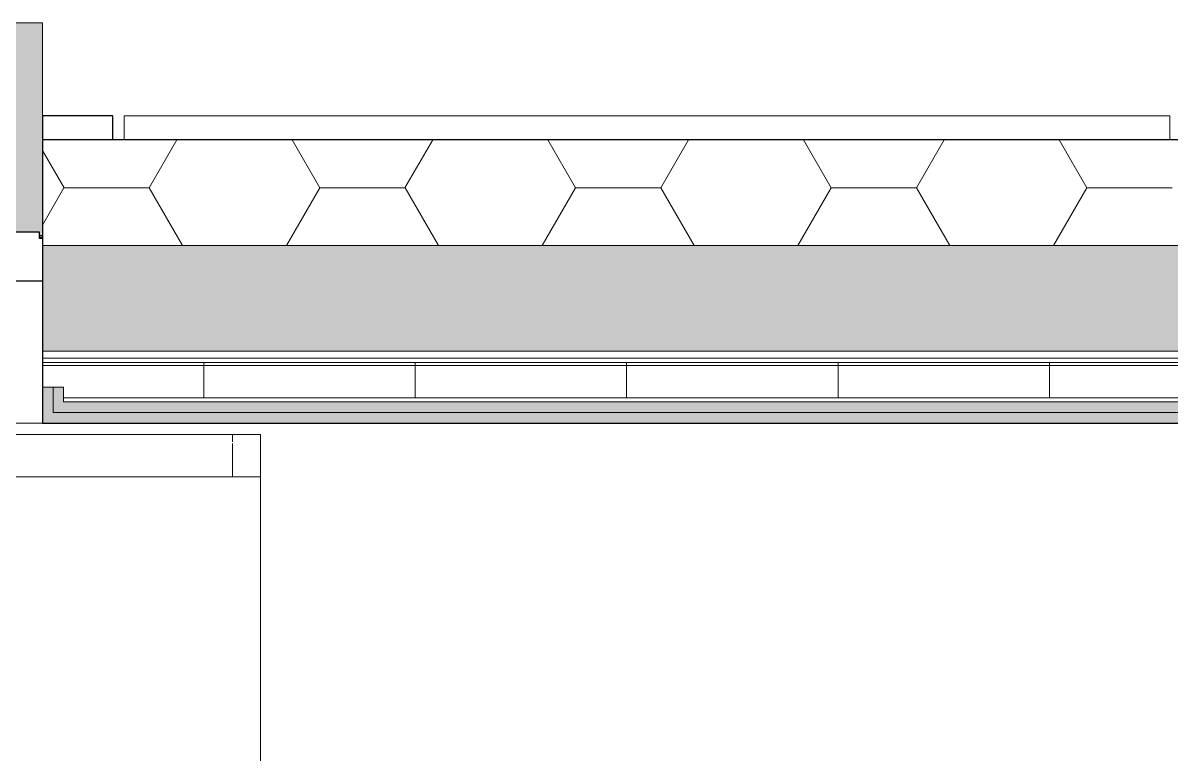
# Model space of a CAD drawing. Header units: millimetres. Extents: x 155920 to 295199, y -4084 to 97293.
# Drawn here: x 159915 to 161544, y 33776 to 34813 of the extents above; entities that cross this region are included whole.
import ezdxf

# ---------------------------------------------------------------- set-up
doc = ezdxf.new("R2010")
doc.units = ezdxf.units.MM
doc.header["$MEASUREMENT"] = 0
for name, color, linetype, lineweight in [('A-GLAZ', 7, 'CONTINUOUS', 9), ('A-GLAZ-CURT', 7, 'CONTINUOUS', 9), ('A-WALL', 7, 'CONTINUOUS', 9), ('A-WALL-PATT', 7, 'CONTINUOUS', 25), ('I-FURN', 8, 'CONTINUOUS', 9), ('I-WALL', 7, 'CONTINUOUS', 9)]:
    doc.layers.add(name, color=color, linetype=linetype, lineweight=lineweight)

msp = doc.modelspace()

# ---------------------------------------------------------------- hatches: boundary and pattern name
at = {"layer": 'A-GLAZ'}
msp.add_hatch(color=256, dxfattribs=at).paths.add_polyline_path([(159942.8, 34511.5), (159942.8, 34813.2), (157908.7, 34813.2), (157908.7, 34511.5), (157913, 34511.5), (157913, 34516.2), (158921.4, 34516.2), (158921.4, 34511.5), (158930, 34511.5), (158930, 34516.2), (159938.5, 34516.2), (159938.5, 34511.5)], flags=0)
h = msp.add_hatch(color=256, dxfattribs=at)
h.paths.add_polyline_path([(159942.8, 34509.4), (159942.8, 34511.5), (159938.5, 34511.5), (159938.5, 34509.4)], flags=0)
h.paths.add_polyline_path([(158930, 34509.4), (158930, 34511.5), (158921.4, 34511.1), (158921.4, 34509.4), (158926.3, 34509.4)], flags=0)
h.paths.add_polyline_path([(157908.7, 34509.4), (157913, 34509.4), (157913, 34511.5), (157908.7, 34511.5)], flags=0)
at = {"layer": 'A-WALL-PATT', "lineweight": 9}
h = msp.add_hatch(color=256, dxfattribs=at)
h.paths.add_polyline_path([(230738.8, 34347.3), (230990.8, 34347.3), (230990.8, 34497.3), (229692.8, 34497.3), (229692.8, 34347.3), (230298.1, 34347.3)], flags=0)
h.paths.add_polyline_path([(220908.8, 34347.3), (220908.8, 34497.3), (202317.8, 34497.3), (202317.8, 34347.3), (220879.3, 34347.3)], flags=0)
h.paths.add_polyline_path([(199908.8, 34347.3), (199908.8, 34497.3), (197442.8, 34497.3), (197442.8, 34347.3), (199799.2, 34347.3)], flags=0)
h.paths.add_polyline_path([(194658.8, 34347.3), (194658.8, 34497.3), (192497.8, 34497.3), (192512, 34491.5), (192517.8, 34477.3), (192517.8, 34367.3), (192512, 34353.2), (192497.8, 34347.3), (194417.1, 34347.3)], flags=0)
h.paths.add_polyline_path([(192423.7, 34347.3), (192435, 34348.5), (192423.7, 34353.2), (192417.8, 34367.3), (192417.8, 34347.3)], flags=0)
h.paths.add_polyline_path([(190803, 34347.3), (190808.8, 34347.3), (190808.8, 34367.3), (190803, 34353.2), (190788.8, 34347.3), (190798.8, 34347.3)], flags=0)
h.paths.add_polyline_path([(190718.8, 34347.3), (190728.8, 34347.3), (190714.7, 34353.2), (190708.8, 34367.3), (190708.8, 34477.3), (190714.7, 34491.5), (190728.8, 34497.3), (187318, 34497.3), (187318, 34347.3), (190714.7, 34347.3)], flags=0)
h.paths.add_polyline_path([(183652.8, 34347.3), (185283.8, 34347.3), (185283.8, 34497.3), (159942.8, 34497.3), (159942.8, 34347.3), (183432.8, 34347.3)], flags=0)
h.paths.add_polyline_path([(157908.7, 34347.3), (157908.7, 34497.3), (156603.8, 34497.3), (156603.8, 34347.3), (157340, 34347.3)], flags=0)
h.paths.add_polyline_path([(192442.8, 34357.3), (192497.8, 34357.3), (192504.9, 34360.3), (192507.8, 34367.3), (192507.8, 34477.3), (192504.9, 34484.4), (192497.8, 34487.3), (192442.8, 34487.3), (192442.8, 34437.3), (192427.8, 34437.3), (192427.8, 34367.3), (192430.8, 34360.3), (192437.8, 34357.3)], flags=0)
h.paths.add_polyline_path([(190728.8, 34357.3), (190788.8, 34357.3), (190795.9, 34360.3), (190798.8, 34367.3), (190798.8, 34437.3), (190783.8, 34437.3), (190783.8, 34487.3), (190728.8, 34487.3), (190721.8, 34484.4), (190718.8, 34477.3), (190718.8, 34367.3), (190721.8, 34360.3)], flags=0)
at = {"layer": 'A-WALL-PATT', "lineweight": 5}
h = msp.add_hatch(color=256, dxfattribs=at)
h.paths.add_polyline_path([(160330.1, 34260.3), (162228.9, 34260.3), (162228.9, 34275.3), (159972.8, 34275.3), (159972.8, 34296.3), (159957.8, 34296.3), (159957.8, 34260.3)], flags=0)
h.paths.add_polyline_path([(156847.8, 34260.3), (157893.7, 34260.3), (157893.7, 34296.3), (157878.7, 34296.3), (157878.7, 34275.3), (156847.8, 34275.3)], flags=0)
at = {"layer": 'A-WALL-PATT', "lineweight": 9}
h = msp.add_hatch(color=256, dxfattribs=at)
h.paths.add_polyline_path([(162228.9, 34245.3), (162228.9, 34260.3), (159957.8, 34260.3), (159957.8, 34296.3), (159942.8, 34296.3), (159942.8, 34245.3), (162124.2, 34245.3)], flags=0)
h.paths.add_polyline_path([(157041, 34245.3), (157908.7, 34245.3), (157908.7, 34296.3), (157893.7, 34296.3), (157893.7, 34260.3), (156862.8, 34260.3), (156862.8, 34245.3)], flags=0)

# ---------------------------------------------------------------- linework, layer by layer
at = {"layer": 'A-GLAZ'}
for p, q in [((159942.8, 34813.2), (157908.7, 34813.2)), ((159942.8, 34813.2), (159942.8, 34681.3)), ((159942.8, 34511.5), (159938.5, 34511.5)), ((159942.8, 34509.4), (159938.5, 34509.4))]:
    msp.add_line(p, q, dxfattribs=at)
at = {"layer": 'A-GLAZ', "lineweight": 30}
for p, q in [((160042.8, 34681.3), (159942.8, 34681.3)), ((159942.8, 34681.3), (159942.8, 34647.3)), ((160042.8, 34647.3), (160042.8, 34681.3)), ((159938.5, 34516.2), (159877.6, 34516.2)), ((159938.5, 34507.2), (159938.5, 34516.2)), ((159942.8, 34507.2), (159938.5, 34507.2)), ((159883.6, 34447.3), (159942.8, 34447.3))]:
    msp.add_line(p, q, dxfattribs=at)
at = {"layer": 'A-GLAZ-CURT', "lineweight": 20}
for p, q in [((161542.8, 34681.3), (160058.8, 34681.3)), ((160058.8, 34681.3), (160058.8, 34647.3)), ((161542.8, 34647.3), (161542.8, 34681.3)), ((160058.8, 34647.3), (161542.8, 34647.3))]:
    msp.add_line(p, q, dxfattribs=at)
at = {"layer": 'A-WALL', "lineweight": 30}
for p, q in [((185283.8, 34647.3), (159942.8, 34647.3)), ((159942.8, 34647.3), (159942.8, 34347.3))]:
    msp.add_line(p, q, dxfattribs=at)
at = {"layer": 'A-WALL'}
for p, q in [((159942.8, 34497.3), (185283.8, 34497.3)), ((159942.8, 34347.3), (162228.9, 34347.3)), ((162228.9, 34347.3), (159942.8, 34347.3)), ((159942.8, 34337.3), (162228.9, 34337.3)), ((159942.8, 34331.3), (162228.9, 34331.3)), ((159957.8, 34296.3), (159942.8, 34296.3)), ((159972.8, 34296.3), (159957.8, 34296.3)), ((159957.8, 34296.3), (159957.8, 34260.3)), ((159972.8, 34296.3), (159972.8, 34281.3)), ((159972.8, 34281.3), (159972.8, 34275.3)), ((159972.8, 34281.3), (162228.9, 34281.3)), ((159972.8, 34275.3), (162228.9, 34275.3)), ((159957.8, 34260.3), (162228.9, 34260.3))]:
    msp.add_line(p, q, dxfattribs=at)
at = {"layer": 'A-WALL-PATT', "linetype": 'Continuous', "lineweight": 9}
for p, q in [((160094.3, 34579.2), (160133.6, 34647.3)), ((160336.3, 34579.2), (160297, 34647.3)), ((160457.2, 34579.2), (160496.6, 34647.3)), ((160699.2, 34579.2), (160659.9, 34647.3)), ((160820.1, 34579.2), (160859.5, 34647.3)), ((161062.1, 34579.2), (161022.8, 34647.3)), ((161183, 34579.2), (161222.4, 34647.3)), ((161425, 34579.2), (161385.7, 34647.3)), ((159973.4, 34579.2), (159942.8, 34632.2)), ((159942.8, 34526.3), (159973.3, 34579.2)), ((159973.3, 34579.2), (159973.3, 34579.2)), ((159973.3, 34579.2), (159973.3, 34579.2)), ((159973.4, 34579.3), (160094.3, 34579.3)), ((160141.7, 34497.3), (160094.4, 34579.2)), ((160289, 34497.3), (160336.2, 34579.2)), ((160336.2, 34579.2), (160336.2, 34579.2)), ((160336.2, 34579.2), (160336.2, 34579.2)), ((160336.3, 34579.3), (160457.2, 34579.3)), ((160504.6, 34497.3), (160457.3, 34579.2)), ((160651.9, 34497.3), (160699.1, 34579.2)), ((160699.1, 34579.2), (160699.1, 34579.2)), ((160699.1, 34579.2), (160699.1, 34579.2)), ((160699.2, 34579.3), (160820.1, 34579.3)), ((160867.5, 34497.3), (160820.2, 34579.2)), ((161014.8, 34497.3), (161062, 34579.2)), ((161062, 34579.2), (161062, 34579.2)), ((161062, 34579.2), (161062, 34579.2)), ((161062.1, 34579.3), (161183, 34579.3)), ((161230.4, 34497.3), (161183.1, 34579.2)), ((161377.7, 34497.3), (161424.9, 34579.2)), ((161424.9, 34579.2), (161424.9, 34579.2)), ((161424.9, 34579.2), (161424.9, 34579.2)), ((161425, 34579.3), (161545.9, 34579.3)), ((160171.8, 34281.3), (160171.8, 34331.3)), ((160471.8, 34281.3), (160471.8, 34331.3)), ((160771.8, 34281.3), (160771.8, 34331.3)), ((161071.8, 34281.3), (161071.8, 34331.3)), ((161371.8, 34281.3), (161371.8, 34331.3)), ((159942.8, 34327.3), (162228.9, 34327.3))]:
    msp.add_line(p, q, dxfattribs=at)
at = {"layer": 'I-FURN'}
for p, q in [((160212.3, 34229.3), (158692.3, 34229.3)), ((160252.3, 34229.3), (159452.3, 34229.3)), ((159452.3, 34229.3), (160252.3, 34229.3)), ((159817.7, 34229.3), (160252.3, 34229.3)), ((160252.3, 34229.3), (160212.3, 34229.3)), ((160212.3, 34218.7), (160212.3, 34229.3)), ((160212.3, 34218.7), (160212.3, 34229.3)), ((160212.3, 34169.3), (160212.3, 34216.4)), ((160212.3, 34169.3), (160212.3, 34216.4)), ((160252.3, 34169.3), (160252.3, 34229.3)), ((160252.3, 34169.3), (160252.3, 34229.3)), ((160252.3, 32629.3), (160252.3, 34229.3)), ((160252.3, 34229.3), (160252.3, 32629.3)), ((158692.3, 34169.3), (160212.3, 34169.3)), ((160252.3, 34169.3), (159817.7, 34169.3)), ((160212.3, 34169.3), (160252.3, 34169.3))]:
    msp.add_line(p, q, dxfattribs=at)
at = {"layer": 'I-WALL', "lineweight": 30}
for p, q in [((159942.8, 34347.3), (159942.8, 34245.3)), ((159942.8, 34245.3), (162228.9, 34245.3))]:
    msp.add_line(p, q, dxfattribs=at)
at = {"layer": 'I-WALL'}
msp.add_line((159942.8, 34245.3), (157908.7, 34245.3), dxfattribs=at)

doc.saveas('drawing.dxf')
